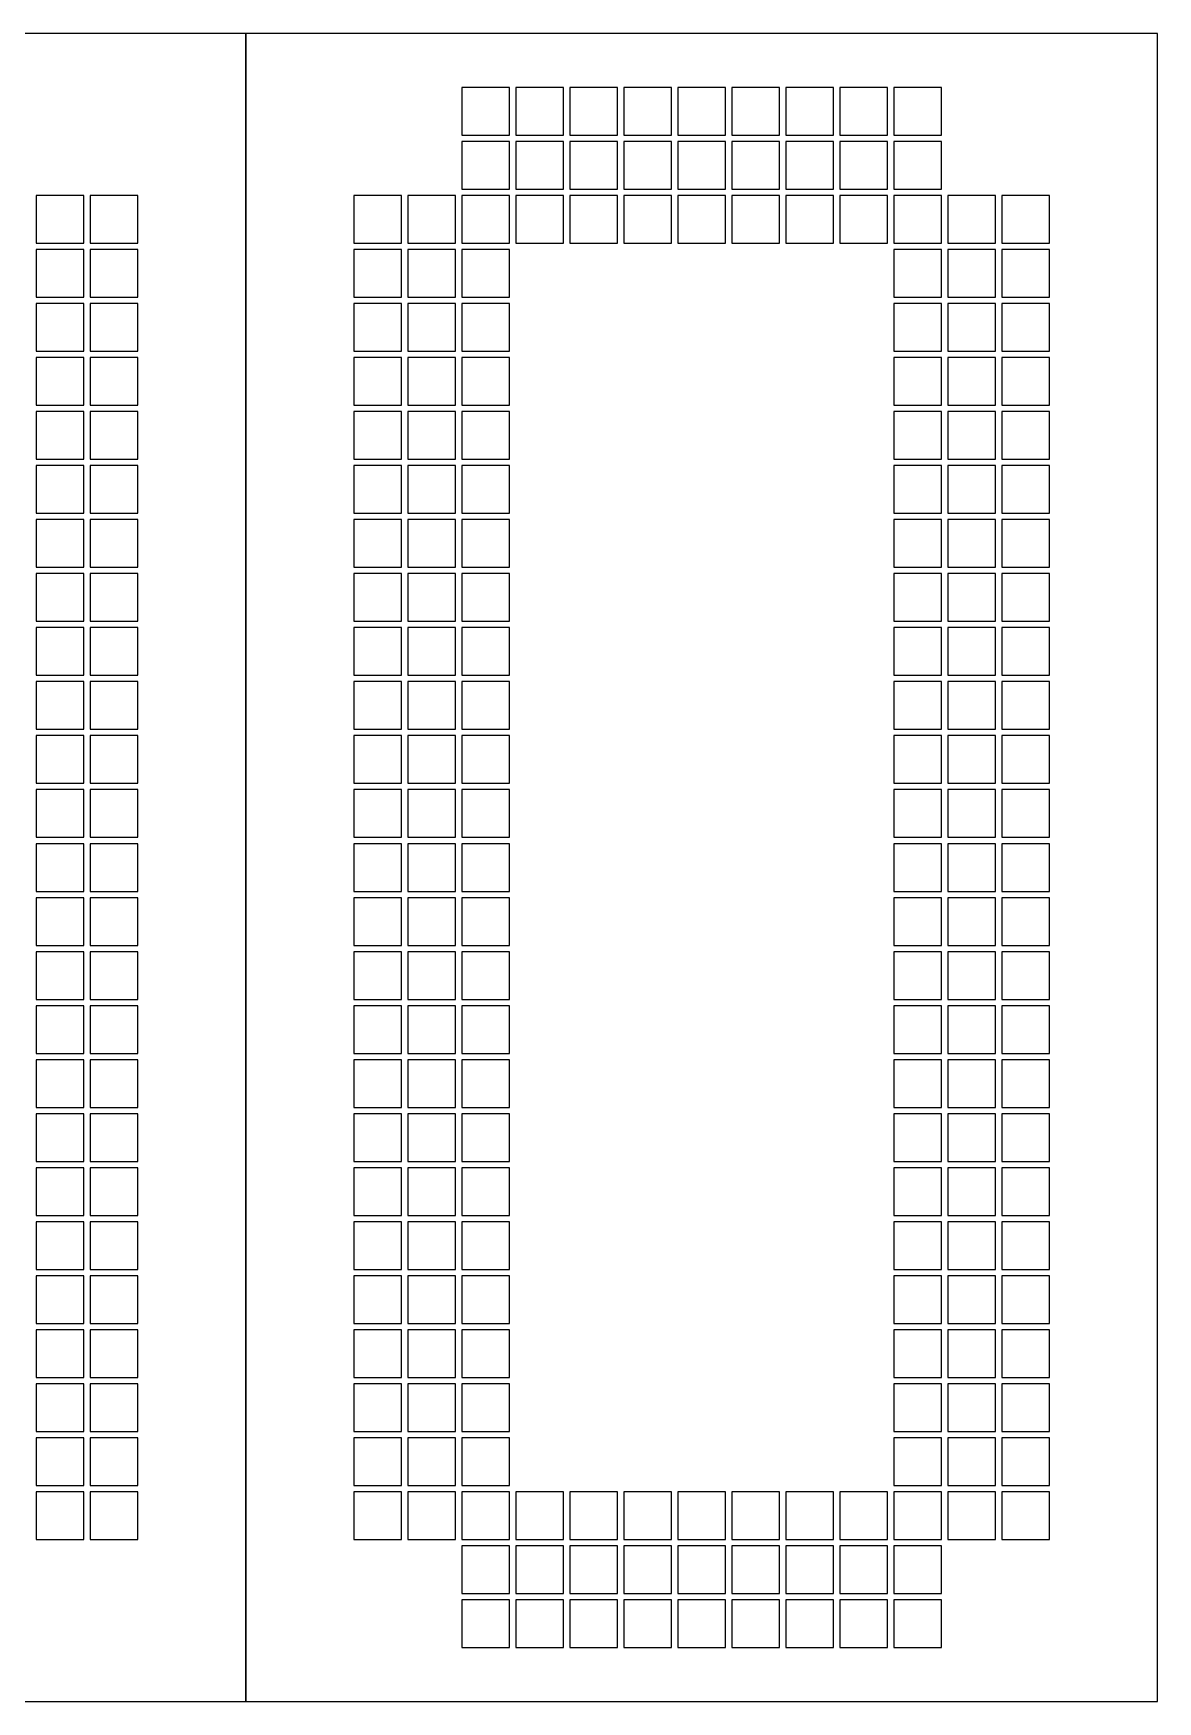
# Model space of a CAD drawing. Header units: inches. Extents: x 125 to 991, y -92 to 487.
# Drawn here: x 842.95 to 846.49, y 477.86 to 483.11 of the extents above; entities that cross this region are included whole.
import ezdxf

# ---------------------------------------------------------------- set-up
doc = ezdxf.new("R2010")
doc.units = ezdxf.units.IN

msp = doc.modelspace()

# ---------------------------------------------------------------- linework, layer by layer
at = {"color": 250}
for points in [[(840.7521, 477.8559), (843.6221, 477.8559), (843.6221, 483.1059), (840.7521, 483.1059)], [(843.6221, 477.8559), (846.4921, 477.8559), (846.4921, 483.1059), (843.6221, 483.1059)]]:
    msp.add_lwpolyline(points, close=True, dxfattribs=at)
at = {"color": 2}
for points in [[(844.3021, 482.7859), (844.4521, 482.7859), (844.4521, 482.9359), (844.3021, 482.9359)], [(844.4721, 482.7859), (844.6221, 482.7859), (844.6221, 482.9359), (844.4721, 482.9359)], [(844.6421, 482.7859), (844.7921, 482.7859), (844.7921, 482.9359), (844.6421, 482.9359)], [(844.8121, 482.7859), (844.9621, 482.7859), (844.9621, 482.9359), (844.8121, 482.9359)], [(844.9821, 482.7859), (845.1321, 482.7859), (845.1321, 482.9359), (844.9821, 482.9359)], [(845.1521, 482.7859), (845.3021, 482.7859), (845.3021, 482.9359), (845.1521, 482.9359)], [(845.3221, 482.7859), (845.4721, 482.7859), (845.4721, 482.9359), (845.3221, 482.9359)], [(845.4921, 482.7859), (845.6421, 482.7859), (845.6421, 482.9359), (845.4921, 482.9359)], [(845.6621, 482.7859), (845.8121, 482.7859), (845.8121, 482.9359), (845.6621, 482.9359)], [(844.3021, 482.6159), (844.4521, 482.6159), (844.4521, 482.7659), (844.3021, 482.7659)], [(844.4721, 482.6159), (844.6221, 482.6159), (844.6221, 482.7659), (844.4721, 482.7659)], [(844.6421, 482.6159), (844.7921, 482.6159), (844.7921, 482.7659), (844.6421, 482.7659)], [(844.8121, 482.6159), (844.9621, 482.6159), (844.9621, 482.7659), (844.8121, 482.7659)], [(844.9821, 482.6159), (845.1321, 482.6159), (845.1321, 482.7659), (844.9821, 482.7659)], [(845.1521, 482.6159), (845.3021, 482.6159), (845.3021, 482.7659), (845.1521, 482.7659)], [(845.3221, 482.6159), (845.4721, 482.6159), (845.4721, 482.7659), (845.3221, 482.7659)], [(845.4921, 482.6159), (845.6421, 482.6159), (845.6421, 482.7659), (845.4921, 482.7659)], [(845.6621, 482.6159), (845.8121, 482.6159), (845.8121, 482.7659), (845.6621, 482.7659)], [(842.9621, 482.4459), (843.1121, 482.4459), (843.1121, 482.5959), (842.9621, 482.5959)], [(843.1321, 482.4459), (843.2821, 482.4459), (843.2821, 482.5959), (843.1321, 482.5959)], [(843.9621, 482.4459), (844.1121, 482.4459), (844.1121, 482.5959), (843.9621, 482.5959)], [(844.1321, 482.4459), (844.2821, 482.4459), (844.2821, 482.5959), (844.1321, 482.5959)], [(844.3021, 482.4459), (844.4521, 482.4459), (844.4521, 482.5959), (844.3021, 482.5959)], [(844.4721, 482.4459), (844.6221, 482.4459), (844.6221, 482.5959), (844.4721, 482.5959)], [(844.6421, 482.4459), (844.7921, 482.4459), (844.7921, 482.5959), (844.6421, 482.5959)], [(844.8121, 482.4459), (844.9621, 482.4459), (844.9621, 482.5959), (844.8121, 482.5959)], [(844.9821, 482.4459), (845.1321, 482.4459), (845.1321, 482.5959), (844.9821, 482.5959)], [(845.1521, 482.4459), (845.3021, 482.4459), (845.3021, 482.5959), (845.1521, 482.5959)], [(845.3221, 482.4459), (845.4721, 482.4459), (845.4721, 482.5959), (845.3221, 482.5959)], [(845.4921, 482.4459), (845.6421, 482.4459), (845.6421, 482.5959), (845.4921, 482.5959)], [(845.6621, 482.4459), (845.8121, 482.4459), (845.8121, 482.5959), (845.6621, 482.5959)], [(845.8321, 482.4459), (845.9821, 482.4459), (845.9821, 482.5959), (845.8321, 482.5959)], [(846.0021, 482.4459), (846.1521, 482.4459), (846.1521, 482.5959), (846.0021, 482.5959)], [(842.9621, 482.2759), (843.1121, 482.2759), (843.1121, 482.4259), (842.9621, 482.4259)], [(843.1321, 482.2759), (843.2821, 482.2759), (843.2821, 482.4259), (843.1321, 482.4259)], [(843.9621, 482.2759), (844.1121, 482.2759), (844.1121, 482.4259), (843.9621, 482.4259)], [(844.1321, 482.2759), (844.2821, 482.2759), (844.2821, 482.4259), (844.1321, 482.4259)], [(844.3021, 482.2759), (844.4521, 482.2759), (844.4521, 482.4259), (844.3021, 482.4259)], [(845.6621, 482.2759), (845.8121, 482.2759), (845.8121, 482.4259), (845.6621, 482.4259)], [(845.8321, 482.2759), (845.9821, 482.2759), (845.9821, 482.4259), (845.8321, 482.4259)], [(846.0021, 482.2759), (846.1521, 482.2759), (846.1521, 482.4259), (846.0021, 482.4259)], [(842.9621, 482.1059), (843.1121, 482.1059), (843.1121, 482.2559), (842.9621, 482.2559)], [(843.1321, 482.1059), (843.2821, 482.1059), (843.2821, 482.2559), (843.1321, 482.2559)], [(843.9621, 482.1059), (844.1121, 482.1059), (844.1121, 482.2559), (843.9621, 482.2559)], [(844.1321, 482.1059), (844.2821, 482.1059), (844.2821, 482.2559), (844.1321, 482.2559)], [(844.3021, 482.1059), (844.4521, 482.1059), (844.4521, 482.2559), (844.3021, 482.2559)], [(845.6621, 482.1059), (845.8121, 482.1059), (845.8121, 482.2559), (845.6621, 482.2559)], [(845.8321, 482.1059), (845.9821, 482.1059), (845.9821, 482.2559), (845.8321, 482.2559)], [(846.0021, 482.1059), (846.1521, 482.1059), (846.1521, 482.2559), (846.0021, 482.2559)], [(842.9621, 481.9359), (843.1121, 481.9359), (843.1121, 482.0859), (842.9621, 482.0859)], [(843.1321, 481.9359), (843.2821, 481.9359), (843.2821, 482.0859), (843.1321, 482.0859)], [(843.9621, 481.9359), (844.1121, 481.9359), (844.1121, 482.0859), (843.9621, 482.0859)], [(844.1321, 481.9359), (844.2821, 481.9359), (844.2821, 482.0859), (844.1321, 482.0859)], [(844.3021, 481.9359), (844.4521, 481.9359), (844.4521, 482.0859), (844.3021, 482.0859)], [(845.6621, 481.9359), (845.8121, 481.9359), (845.8121, 482.0859), (845.6621, 482.0859)], [(845.8321, 481.9359), (845.9821, 481.9359), (845.9821, 482.0859), (845.8321, 482.0859)], [(846.0021, 481.9359), (846.1521, 481.9359), (846.1521, 482.0859), (846.0021, 482.0859)], [(842.9621, 481.7659), (843.1121, 481.7659), (843.1121, 481.9159), (842.9621, 481.9159)], [(843.1321, 481.7659), (843.2821, 481.7659), (843.2821, 481.9159), (843.1321, 481.9159)], [(843.9621, 481.7659), (844.1121, 481.7659), (844.1121, 481.9159), (843.9621, 481.9159)], [(844.1321, 481.7659), (844.2821, 481.7659), (844.2821, 481.9159), (844.1321, 481.9159)], [(844.3021, 481.7659), (844.4521, 481.7659), (844.4521, 481.9159), (844.3021, 481.9159)], [(845.6621, 481.7659), (845.8121, 481.7659), (845.8121, 481.9159), (845.6621, 481.9159)], [(845.8321, 481.7659), (845.9821, 481.7659), (845.9821, 481.9159), (845.8321, 481.9159)], [(846.0021, 481.7659), (846.1521, 481.7659), (846.1521, 481.9159), (846.0021, 481.9159)], [(842.9621, 481.5959), (843.1121, 481.5959), (843.1121, 481.7459), (842.9621, 481.7459)], [(843.1321, 481.5959), (843.2821, 481.5959), (843.2821, 481.7459), (843.1321, 481.7459)], [(843.9621, 481.5959), (844.1121, 481.5959), (844.1121, 481.7459), (843.9621, 481.7459)], [(844.1321, 481.5959), (844.2821, 481.5959), (844.2821, 481.7459), (844.1321, 481.7459)], [(844.3021, 481.5959), (844.4521, 481.5959), (844.4521, 481.7459), (844.3021, 481.7459)], [(845.6621, 481.5959), (845.8121, 481.5959), (845.8121, 481.7459), (845.6621, 481.7459)], [(845.8321, 481.5959), (845.9821, 481.5959), (845.9821, 481.7459), (845.8321, 481.7459)], [(846.0021, 481.5959), (846.1521, 481.5959), (846.1521, 481.7459), (846.0021, 481.7459)], [(842.9621, 481.4259), (843.1121, 481.4259), (843.1121, 481.5759), (842.9621, 481.5759)], [(843.1321, 481.4259), (843.2821, 481.4259), (843.2821, 481.5759), (843.1321, 481.5759)], [(843.9621, 481.4259), (844.1121, 481.4259), (844.1121, 481.5759), (843.9621, 481.5759)], [(844.1321, 481.4259), (844.2821, 481.4259), (844.2821, 481.5759), (844.1321, 481.5759)], [(844.3021, 481.4259), (844.4521, 481.4259), (844.4521, 481.5759), (844.3021, 481.5759)], [(845.6621, 481.4259), (845.8121, 481.4259), (845.8121, 481.5759), (845.6621, 481.5759)], [(845.8321, 481.4259), (845.9821, 481.4259), (845.9821, 481.5759), (845.8321, 481.5759)], [(846.0021, 481.4259), (846.1521, 481.4259), (846.1521, 481.5759), (846.0021, 481.5759)], [(842.9621, 481.2559), (843.1121, 481.2559), (843.1121, 481.4059), (842.9621, 481.4059)], [(843.1321, 481.2559), (843.2821, 481.2559), (843.2821, 481.4059), (843.1321, 481.4059)], [(843.9621, 481.2559), (844.1121, 481.2559), (844.1121, 481.4059), (843.9621, 481.4059)], [(844.1321, 481.2559), (844.2821, 481.2559), (844.2821, 481.4059), (844.1321, 481.4059)], [(844.3021, 481.2559), (844.4521, 481.2559), (844.4521, 481.4059), (844.3021, 481.4059)], [(845.6621, 481.2559), (845.8121, 481.2559), (845.8121, 481.4059), (845.6621, 481.4059)], [(845.8321, 481.2559), (845.9821, 481.2559), (845.9821, 481.4059), (845.8321, 481.4059)], [(846.0021, 481.2559), (846.1521, 481.2559), (846.1521, 481.4059), (846.0021, 481.4059)], [(842.9621, 481.0859), (843.1121, 481.0859), (843.1121, 481.2359), (842.9621, 481.2359)], [(843.1321, 481.0859), (843.2821, 481.0859), (843.2821, 481.2359), (843.1321, 481.2359)], [(843.9621, 481.0859), (844.1121, 481.0859), (844.1121, 481.2359), (843.9621, 481.2359)], [(844.1321, 481.0859), (844.2821, 481.0859), (844.2821, 481.2359), (844.1321, 481.2359)], [(844.3021, 481.0859), (844.4521, 481.0859), (844.4521, 481.2359), (844.3021, 481.2359)], [(845.6621, 481.0859), (845.8121, 481.0859), (845.8121, 481.2359), (845.6621, 481.2359)], [(845.8321, 481.0859), (845.9821, 481.0859), (845.9821, 481.2359), (845.8321, 481.2359)], [(846.0021, 481.0859), (846.1521, 481.0859), (846.1521, 481.2359), (846.0021, 481.2359)], [(842.9621, 480.9159), (843.1121, 480.9159), (843.1121, 481.0659), (842.9621, 481.0659)], [(843.1321, 480.9159), (843.2821, 480.9159), (843.2821, 481.0659), (843.1321, 481.0659)], [(843.9621, 480.9159), (844.1121, 480.9159), (844.1121, 481.0659), (843.9621, 481.0659)], [(844.1321, 480.9159), (844.2821, 480.9159), (844.2821, 481.0659), (844.1321, 481.0659)], [(844.3021, 480.9159), (844.4521, 480.9159), (844.4521, 481.0659), (844.3021, 481.0659)], [(845.6621, 480.9159), (845.8121, 480.9159), (845.8121, 481.0659), (845.6621, 481.0659)], [(845.8321, 480.9159), (845.9821, 480.9159), (845.9821, 481.0659), (845.8321, 481.0659)], [(846.0021, 480.9159), (846.1521, 480.9159), (846.1521, 481.0659), (846.0021, 481.0659)], [(842.9621, 480.7459), (843.1121, 480.7459), (843.1121, 480.8959), (842.9621, 480.8959)], [(843.1321, 480.7459), (843.2821, 480.7459), (843.2821, 480.8959), (843.1321, 480.8959)], [(843.9621, 480.7459), (844.1121, 480.7459), (844.1121, 480.8959), (843.9621, 480.8959)], [(844.1321, 480.7459), (844.2821, 480.7459), (844.2821, 480.8959), (844.1321, 480.8959)], [(844.3021, 480.7459), (844.4521, 480.7459), (844.4521, 480.8959), (844.3021, 480.8959)], [(845.6621, 480.7459), (845.8121, 480.7459), (845.8121, 480.8959), (845.6621, 480.8959)], [(845.8321, 480.7459), (845.9821, 480.7459), (845.9821, 480.8959), (845.8321, 480.8959)], [(846.0021, 480.7459), (846.1521, 480.7459), (846.1521, 480.8959), (846.0021, 480.8959)], [(842.9621, 480.5759), (843.1121, 480.5759), (843.1121, 480.7259), (842.9621, 480.7259)], [(843.1321, 480.5759), (843.2821, 480.5759), (843.2821, 480.7259), (843.1321, 480.7259)], [(843.9621, 480.5759), (844.1121, 480.5759), (844.1121, 480.7259), (843.9621, 480.7259)], [(844.1321, 480.5759), (844.2821, 480.5759), (844.2821, 480.7259), (844.1321, 480.7259)], [(844.3021, 480.5759), (844.4521, 480.5759), (844.4521, 480.7259), (844.3021, 480.7259)], [(845.6621, 480.5759), (845.8121, 480.5759), (845.8121, 480.7259), (845.6621, 480.7259)], [(845.8321, 480.5759), (845.9821, 480.5759), (845.9821, 480.7259), (845.8321, 480.7259)], [(846.0021, 480.5759), (846.1521, 480.5759), (846.1521, 480.7259), (846.0021, 480.7259)], [(842.9621, 480.4059), (843.1121, 480.4059), (843.1121, 480.5559), (842.9621, 480.5559)], [(843.1321, 480.4059), (843.2821, 480.4059), (843.2821, 480.5559), (843.1321, 480.5559)], [(843.9621, 480.4059), (844.1121, 480.4059), (844.1121, 480.5559), (843.9621, 480.5559)], [(844.1321, 480.4059), (844.2821, 480.4059), (844.2821, 480.5559), (844.1321, 480.5559)], [(844.3021, 480.4059), (844.4521, 480.4059), (844.4521, 480.5559), (844.3021, 480.5559)], [(845.6621, 480.4059), (845.8121, 480.4059), (845.8121, 480.5559), (845.6621, 480.5559)], [(845.8321, 480.4059), (845.9821, 480.4059), (845.9821, 480.5559), (845.8321, 480.5559)], [(846.0021, 480.4059), (846.1521, 480.4059), (846.1521, 480.5559), (846.0021, 480.5559)], [(842.9621, 480.2359), (843.1121, 480.2359), (843.1121, 480.3859), (842.9621, 480.3859)], [(843.1321, 480.2359), (843.2821, 480.2359), (843.2821, 480.3859), (843.1321, 480.3859)], [(843.9621, 480.2359), (844.1121, 480.2359), (844.1121, 480.3859), (843.9621, 480.3859)], [(844.1321, 480.2359), (844.2821, 480.2359), (844.2821, 480.3859), (844.1321, 480.3859)], [(844.3021, 480.2359), (844.4521, 480.2359), (844.4521, 480.3859), (844.3021, 480.3859)], [(845.6621, 480.2359), (845.8121, 480.2359), (845.8121, 480.3859), (845.6621, 480.3859)], [(845.8321, 480.2359), (845.9821, 480.2359), (845.9821, 480.3859), (845.8321, 480.3859)], [(846.0021, 480.2359), (846.1521, 480.2359), (846.1521, 480.3859), (846.0021, 480.3859)], [(842.9621, 480.0659), (843.1121, 480.0659), (843.1121, 480.2159), (842.9621, 480.2159)], [(843.1321, 480.0659), (843.2821, 480.0659), (843.2821, 480.2159), (843.1321, 480.2159)], [(843.9621, 480.0659), (844.1121, 480.0659), (844.1121, 480.2159), (843.9621, 480.2159)], [(844.1321, 480.0659), (844.2821, 480.0659), (844.2821, 480.2159), (844.1321, 480.2159)], [(844.3021, 480.0659), (844.4521, 480.0659), (844.4521, 480.2159), (844.3021, 480.2159)], [(845.6621, 480.0659), (845.8121, 480.0659), (845.8121, 480.2159), (845.6621, 480.2159)], [(845.8321, 480.0659), (845.9821, 480.0659), (845.9821, 480.2159), (845.8321, 480.2159)], [(846.0021, 480.0659), (846.1521, 480.0659), (846.1521, 480.2159), (846.0021, 480.2159)], [(842.9621, 479.8959), (843.1121, 479.8959), (843.1121, 480.0459), (842.9621, 480.0459)], [(843.1321, 479.8959), (843.2821, 479.8959), (843.2821, 480.0459), (843.1321, 480.0459)], [(843.9621, 479.8959), (844.1121, 479.8959), (844.1121, 480.0459), (843.9621, 480.0459)], [(844.1321, 479.8959), (844.2821, 479.8959), (844.2821, 480.0459), (844.1321, 480.0459)], [(844.3021, 479.8959), (844.4521, 479.8959), (844.4521, 480.0459), (844.3021, 480.0459)], [(845.6621, 479.8959), (845.8121, 479.8959), (845.8121, 480.0459), (845.6621, 480.0459)], [(845.8321, 479.8959), (845.9821, 479.8959), (845.9821, 480.0459), (845.8321, 480.0459)], [(846.0021, 479.8959), (846.1521, 479.8959), (846.1521, 480.0459), (846.0021, 480.0459)], [(842.9621, 479.7259), (843.1121, 479.7259), (843.1121, 479.8759), (842.9621, 479.8759)], [(843.1321, 479.7259), (843.2821, 479.7259), (843.2821, 479.8759), (843.1321, 479.8759)], [(843.9621, 479.7259), (844.1121, 479.7259), (844.1121, 479.8759), (843.9621, 479.8759)], [(844.1321, 479.7259), (844.2821, 479.7259), (844.2821, 479.8759), (844.1321, 479.8759)], [(844.3021, 479.7259), (844.4521, 479.7259), (844.4521, 479.8759), (844.3021, 479.8759)], [(845.6621, 479.7259), (845.8121, 479.7259), (845.8121, 479.8759), (845.6621, 479.8759)], [(845.8321, 479.7259), (845.9821, 479.7259), (845.9821, 479.8759), (845.8321, 479.8759)], [(846.0021, 479.7259), (846.1521, 479.7259), (846.1521, 479.8759), (846.0021, 479.8759)], [(842.9621, 479.5559), (843.1121, 479.5559), (843.1121, 479.7059), (842.9621, 479.7059)], [(843.1321, 479.5559), (843.2821, 479.5559), (843.2821, 479.7059), (843.1321, 479.7059)], [(843.9621, 479.5559), (844.1121, 479.5559), (844.1121, 479.7059), (843.9621, 479.7059)], [(844.1321, 479.5559), (844.2821, 479.5559), (844.2821, 479.7059), (844.1321, 479.7059)], [(844.3021, 479.5559), (844.4521, 479.5559), (844.4521, 479.7059), (844.3021, 479.7059)], [(845.6621, 479.5559), (845.8121, 479.5559), (845.8121, 479.7059), (845.6621, 479.7059)], [(845.8321, 479.5559), (845.9821, 479.5559), (845.9821, 479.7059), (845.8321, 479.7059)], [(846.0021, 479.5559), (846.1521, 479.5559), (846.1521, 479.7059), (846.0021, 479.7059)], [(842.9621, 479.3859), (843.1121, 479.3859), (843.1121, 479.5359), (842.9621, 479.5359)], [(843.1321, 479.3859), (843.2821, 479.3859), (843.2821, 479.5359), (843.1321, 479.5359)], [(843.9621, 479.3859), (844.1121, 479.3859), (844.1121, 479.5359), (843.9621, 479.5359)], [(844.1321, 479.3859), (844.2821, 479.3859), (844.2821, 479.5359), (844.1321, 479.5359)], [(844.3021, 479.3859), (844.4521, 479.3859), (844.4521, 479.5359), (844.3021, 479.5359)], [(845.6621, 479.3859), (845.8121, 479.3859), (845.8121, 479.5359), (845.6621, 479.5359)], [(845.8321, 479.3859), (845.9821, 479.3859), (845.9821, 479.5359), (845.8321, 479.5359)], [(846.0021, 479.3859), (846.1521, 479.3859), (846.1521, 479.5359), (846.0021, 479.5359)], [(842.9621, 479.2159), (843.1121, 479.2159), (843.1121, 479.3659), (842.9621, 479.3659)], [(843.1321, 479.2159), (843.2821, 479.2159), (843.2821, 479.3659), (843.1321, 479.3659)], [(843.9621, 479.2159), (844.1121, 479.2159), (844.1121, 479.3659), (843.9621, 479.3659)], [(844.1321, 479.2159), (844.2821, 479.2159), (844.2821, 479.3659), (844.1321, 479.3659)], [(844.3021, 479.2159), (844.4521, 479.2159), (844.4521, 479.3659), (844.3021, 479.3659)], [(845.6621, 479.2159), (845.8121, 479.2159), (845.8121, 479.3659), (845.6621, 479.3659)], [(845.8321, 479.2159), (845.9821, 479.2159), (845.9821, 479.3659), (845.8321, 479.3659)], [(846.0021, 479.2159), (846.1521, 479.2159), (846.1521, 479.3659), (846.0021, 479.3659)], [(842.9621, 479.0459), (843.1121, 479.0459), (843.1121, 479.1959), (842.9621, 479.1959)], [(843.1321, 479.0459), (843.2821, 479.0459), (843.2821, 479.1959), (843.1321, 479.1959)], [(843.9621, 479.0459), (844.1121, 479.0459), (844.1121, 479.1959), (843.9621, 479.1959)], [(844.1321, 479.0459), (844.2821, 479.0459), (844.2821, 479.1959), (844.1321, 479.1959)], [(844.3021, 479.0459), (844.4521, 479.0459), (844.4521, 479.1959), (844.3021, 479.1959)], [(845.6621, 479.0459), (845.8121, 479.0459), (845.8121, 479.1959), (845.6621, 479.1959)], [(845.8321, 479.0459), (845.9821, 479.0459), (845.9821, 479.1959), (845.8321, 479.1959)], [(846.0021, 479.0459), (846.1521, 479.0459), (846.1521, 479.1959), (846.0021, 479.1959)], [(842.9621, 478.8759), (843.1121, 478.8759), (843.1121, 479.0259), (842.9621, 479.0259)], [(843.1321, 478.8759), (843.2821, 478.8759), (843.2821, 479.0259), (843.1321, 479.0259)], [(843.9621, 478.8759), (844.1121, 478.8759), (844.1121, 479.0259), (843.9621, 479.0259)], [(844.1321, 478.8759), (844.2821, 478.8759), (844.2821, 479.0259), (844.1321, 479.0259)], [(844.3021, 478.8759), (844.4521, 478.8759), (844.4521, 479.0259), (844.3021, 479.0259)], [(845.6621, 478.8759), (845.8121, 478.8759), (845.8121, 479.0259), (845.6621, 479.0259)], [(845.8321, 478.8759), (845.9821, 478.8759), (845.9821, 479.0259), (845.8321, 479.0259)], [(846.0021, 478.8759), (846.1521, 478.8759), (846.1521, 479.0259), (846.0021, 479.0259)], [(842.9621, 478.7059), (843.1121, 478.7059), (843.1121, 478.8559), (842.9621, 478.8559)], [(843.1321, 478.7059), (843.2821, 478.7059), (843.2821, 478.8559), (843.1321, 478.8559)], [(843.9621, 478.7059), (844.1121, 478.7059), (844.1121, 478.8559), (843.9621, 478.8559)], [(844.1321, 478.7059), (844.2821, 478.7059), (844.2821, 478.8559), (844.1321, 478.8559)], [(844.3021, 478.7059), (844.4521, 478.7059), (844.4521, 478.8559), (844.3021, 478.8559)], [(845.6621, 478.7059), (845.8121, 478.7059), (845.8121, 478.8559), (845.6621, 478.8559)], [(845.8321, 478.7059), (845.9821, 478.7059), (845.9821, 478.8559), (845.8321, 478.8559)], [(846.0021, 478.7059), (846.1521, 478.7059), (846.1521, 478.8559), (846.0021, 478.8559)], [(842.9621, 478.5359), (843.1121, 478.5359), (843.1121, 478.6859), (842.9621, 478.6859)], [(843.1321, 478.5359), (843.2821, 478.5359), (843.2821, 478.6859), (843.1321, 478.6859)], [(843.9621, 478.5359), (844.1121, 478.5359), (844.1121, 478.6859), (843.9621, 478.6859)], [(844.1321, 478.5359), (844.2821, 478.5359), (844.2821, 478.6859), (844.1321, 478.6859)], [(844.3021, 478.5359), (844.4521, 478.5359), (844.4521, 478.6859), (844.3021, 478.6859)], [(845.6621, 478.5359), (845.8121, 478.5359), (845.8121, 478.6859), (845.6621, 478.6859)], [(845.8321, 478.5359), (845.9821, 478.5359), (845.9821, 478.6859), (845.8321, 478.6859)], [(846.0021, 478.5359), (846.1521, 478.5359), (846.1521, 478.6859), (846.0021, 478.6859)], [(842.9621, 478.3659), (843.1121, 478.3659), (843.1121, 478.5159), (842.9621, 478.5159)], [(843.1321, 478.3659), (843.2821, 478.3659), (843.2821, 478.5159), (843.1321, 478.5159)], [(843.9621, 478.3659), (844.1121, 478.3659), (844.1121, 478.5159), (843.9621, 478.5159)], [(844.1321, 478.3659), (844.2821, 478.3659), (844.2821, 478.5159), (844.1321, 478.5159)], [(844.3021, 478.3659), (844.4521, 478.3659), (844.4521, 478.5159), (844.3021, 478.5159)], [(844.4721, 478.3659), (844.6221, 478.3659), (844.6221, 478.5159), (844.4721, 478.5159)], [(844.6421, 478.3659), (844.7921, 478.3659), (844.7921, 478.5159), (844.6421, 478.5159)], [(844.8121, 478.3659), (844.9621, 478.3659), (844.9621, 478.5159), (844.8121, 478.5159)], [(844.9821, 478.3659), (845.1321, 478.3659), (845.1321, 478.5159), (844.9821, 478.5159)], [(845.1521, 478.3659), (845.3021, 478.3659), (845.3021, 478.5159), (845.1521, 478.5159)], [(845.3221, 478.3659), (845.4721, 478.3659), (845.4721, 478.5159), (845.3221, 478.5159)], [(845.4921, 478.3659), (845.6421, 478.3659), (845.6421, 478.5159), (845.4921, 478.5159)], [(845.6621, 478.3659), (845.8121, 478.3659), (845.8121, 478.5159), (845.6621, 478.5159)], [(845.8321, 478.3659), (845.9821, 478.3659), (845.9821, 478.5159), (845.8321, 478.5159)], [(846.0021, 478.3659), (846.1521, 478.3659), (846.1521, 478.5159), (846.0021, 478.5159)], [(844.3021, 478.1959), (844.4521, 478.1959), (844.4521, 478.3459), (844.3021, 478.3459)], [(844.4721, 478.1959), (844.6221, 478.1959), (844.6221, 478.3459), (844.4721, 478.3459)], [(844.6421, 478.1959), (844.7921, 478.1959), (844.7921, 478.3459), (844.6421, 478.3459)], [(844.8121, 478.1959), (844.9621, 478.1959), (844.9621, 478.3459), (844.8121, 478.3459)], [(844.9821, 478.1959), (845.1321, 478.1959), (845.1321, 478.3459), (844.9821, 478.3459)], [(845.1521, 478.1959), (845.3021, 478.1959), (845.3021, 478.3459), (845.1521, 478.3459)], [(845.3221, 478.1959), (845.4721, 478.1959), (845.4721, 478.3459), (845.3221, 478.3459)], [(845.4921, 478.1959), (845.6421, 478.1959), (845.6421, 478.3459), (845.4921, 478.3459)], [(845.6621, 478.1959), (845.8121, 478.1959), (845.8121, 478.3459), (845.6621, 478.3459)], [(844.3021, 478.0259), (844.4521, 478.0259), (844.4521, 478.1759), (844.3021, 478.1759)], [(844.4721, 478.0259), (844.6221, 478.0259), (844.6221, 478.1759), (844.4721, 478.1759)], [(844.6421, 478.0259), (844.7921, 478.0259), (844.7921, 478.1759), (844.6421, 478.1759)], [(844.8121, 478.0259), (844.9621, 478.0259), (844.9621, 478.1759), (844.8121, 478.1759)], [(844.9821, 478.0259), (845.1321, 478.0259), (845.1321, 478.1759), (844.9821, 478.1759)], [(845.1521, 478.0259), (845.3021, 478.0259), (845.3021, 478.1759), (845.1521, 478.1759)], [(845.3221, 478.0259), (845.4721, 478.0259), (845.4721, 478.1759), (845.3221, 478.1759)], [(845.4921, 478.0259), (845.6421, 478.0259), (845.6421, 478.1759), (845.4921, 478.1759)], [(845.6621, 478.0259), (845.8121, 478.0259), (845.8121, 478.1759), (845.6621, 478.1759)]]:
    msp.add_lwpolyline(points, close=True, dxfattribs=at)

doc.saveas('drawing.dxf')
